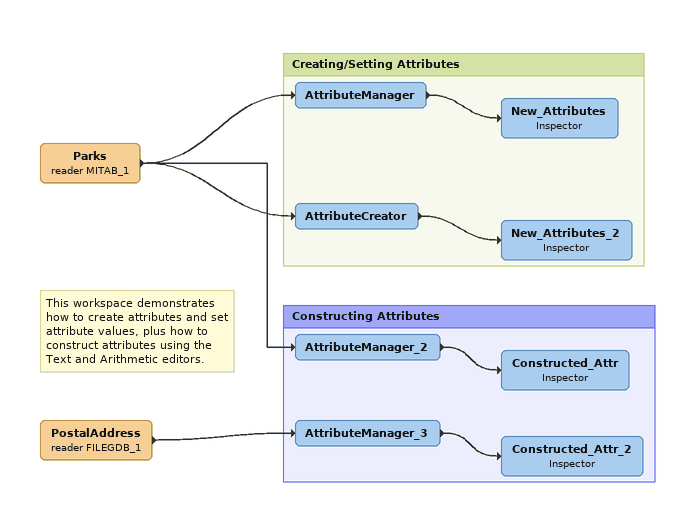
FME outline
Parks (reader MITAB_1)
    -> AttributeManager
    -> AttributeCreator
    -> AttributeManager_2
Note: This workspace demonstrates how to create attributes and set attribute values, plus how to construct attributes using the Text and Arithmetic editors.
PostalAddress (reader FILEGDB_1)
    -> AttributeManager_3

Bookmark: Creating/Setting Attributes
AttributeManager
    -> New_Attributes
New_Attributes: Inspector
AttributeCreator
    -> New_Attributes_2
New_Attributes_2: Inspector

Bookmark: Constructing Attributes
AttributeManager_2
    -> Constructed_Attr
Constructed_Attr: Inspector
AttributeManager_3
    -> Constructed_Attr_2
Constructed_Attr_2: Inspector
